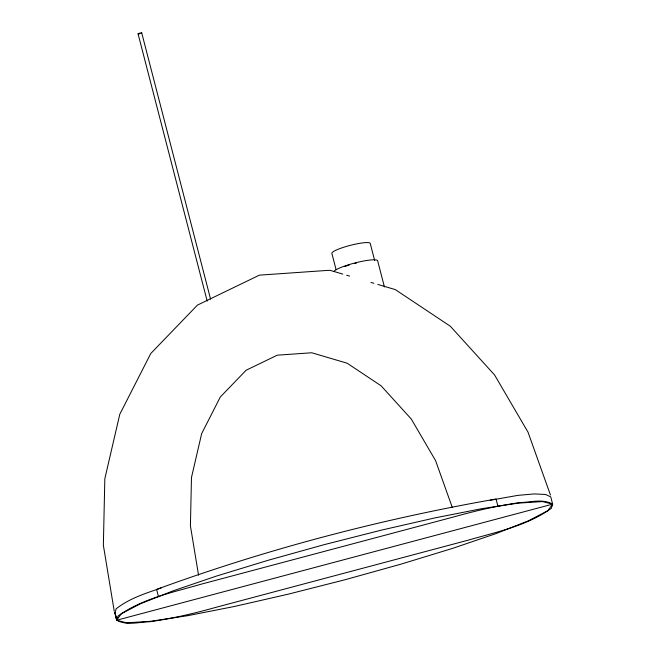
<?xml version="1.0" encoding="UTF-8"?>
<svg xmlns="http://www.w3.org/2000/svg" width="656" height="656" viewBox="0 0 656 656"><rect width="100%" height="100%" fill="white"/><g stroke="black" fill="none" stroke-linecap="round" stroke-linejoin="round"><path stroke-width="0.98" d="M207.181 301.088L138.063 33.841L139.728 33.087L141.712 32.866L210.568 299.128M141.712 32.866L141.286 33.202M490.171 500.274L518.027 495.346L534.378 493.927L545.595 494.468L550.769 496.912L552.639 504.144L551.36 508.31C527.055 525.825 496.641 531.934 468.327 540.134L214.865 607.628C193.381 613.663 171.61 618.69 149.494 621.781C138.769 621.995 126.665 625.881 116.76 620.215L114.89 612.991L116.161 608.817C129.306 598.403 145.689 593.336 161.327 587.907M116.76 620.215L118.031 616.041C142.336 598.526 172.758 592.425 201.064 584.217L454.526 516.723C476.01 510.688 497.789 505.661 519.896 502.578C530.622 502.357 542.733 498.478 552.639 504.144L547.883 510.663L528.605 520.7L496.1 533.566L452.591 548.375L401.037 564.135L344.966 579.756L288.181 594.188L234.569 606.439L187.772 615.672L150.978 621.257L126.698 622.823L116.588 620.256L114.989 612.671L116.85 619.895M140.04 33.62L139.113 33.825M138.711 33.891L138.063 33.841M114.726 613.032L115.284 613.171L114.89 612.991M342.801 274.093L330.165 270.37L327.811 270.387L259.374 275.151L197.448 305.097L150.79 353.494L119.777 414.297L104.829 478.749L103.361 545.226L114.242 611.187M346.688 275.241L349.607 276.102M370.984 282.416L373.904 283.277M377.79 284.425L395.281 289.591L450.36 326.262L494.575 374.961L528.014 432.14L550.458 495.026M452.345 507.613L435.559 460.561L411.263 419.02L381.128 385.826L347.188 363.227L311.772 352.772L277.291 355.175L246.082 370.263L220.293 397.019L201.663 433.616L191.47 477.552L190.412 525.841L198.555 575.189M497.92 506.227L496.051 499.003C380.677 519.257 266.623 549.121 156.604 589.408L158.473 596.632M384.441 286.992L377.618 260.629A22.673 3.583 -14.5 0 0 356.708 262.515A22.673 3.583 -14.5 0 0 334.101 271.256M374.642 260.407L370.214 243.294A19.844 3.141 -14.5 0 0 349.402 245.59A19.844 3.141 -14.5 0 0 331.903 253.495L336.085 269.657M344.72 266.574A19.844 3.141 -14.5 0 1 349.172 265.065M354.904 263.433A19.844 3.141 -14.5 0 1 356.585 263.007M121.344 613.737L116.588 620.256L552.639 504.144L542.528 501.578L518.248 503.136L481.463 508.728L434.657 517.961L381.046 530.212L324.261 544.636L268.189 560.265L216.636 576.017L173.127 590.835L140.622 603.7L121.344 613.737"/></g></svg>
